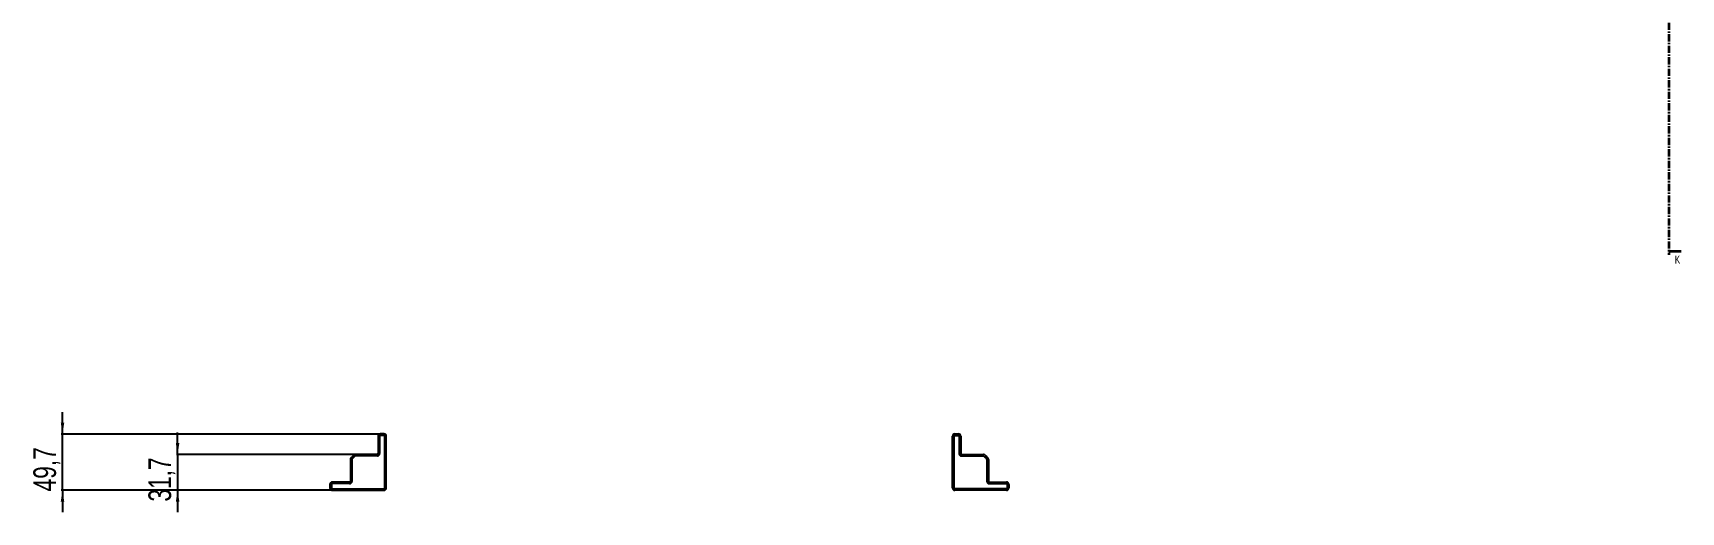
# Model space of a CAD drawing. Header units: millimetres. Extents: x -199 to 3457, y -2247 to 1507.
# Drawn here: x -198 to 1257, y -1331 to -908 of the extents above; entities that cross this region are included whole.
import ezdxf

# ---------------------------------------------------------------- set-up
doc = ezdxf.new("R2010")
doc.units = ezdxf.units.MM
doc.linetypes.add('CENTER', pattern=[10.16, 6.35, -1.27, 1.27, -1.27])
doc.layers.add('FORMAT', color=7, linetype='Continuous')
doc.styles.add('SLDTEXTSTYLE0', font='TXT', dxfattribs={"width": 0.75})
doc.dimstyles.new('SLDDIMSTYLE1', dxfattribs={"dimtxt": 20, "dimasz": 10, "dimexe": 0, "dimexo": 0.0625, "dimgap": 5, "dimtad": 2, "dimdec": 1, "dimrnd": 1e-09, "dimzin": 12, "dimdsep": 46, "dimtxsty": 'SLDTEXTSTYLE0', "dimsah": 1, "dimcen": 0.09, "dimadec": 0, "dimazin": 3, "dimtfac": 1, "dimtmove": 0, "dimatfit": 0, "dimfxl": 0, "dimfrac": 2, "dimtolj": 1, "dimtzin": 12, "dimarcsym": 0})

# ---------------------------------------------------------------- blocks, each defined once
blk = doc.blocks.new('_D_5')
at = {"layer": 'FORMAT'}
for p, q in [((-172.2, -1261.8), (-172.2, -1242.5)), ((108.5, -1261.8), (-173.2, -1261.8)), ((-172.2, -1311.5), (-172.2, -1261.8)), ((66, -1311.5), (-173.2, -1311.5)), ((-172.2, -1311.5), (-172.2, -1330.7))]:
    blk.add_line(p, q, dxfattribs=at)
for points in [[(-172.2, -1261.8), (-170.6, -1251.8), (-173.7, -1251.8)], [(-172.2, -1311.5), (-173.7, -1321.5), (-170.6, -1321.5)]]:
    blk.add_solid(points, dxfattribs=at)
at = {"layer": 'FORMAT', "insert": (-197.9, -1312.5), "char_height": 20, "attachment_point": 1, "rotation": 90, "style": 'SLDTEXTSTYLE0'}
blk.add_mtext('49,7', dxfattribs=at)
blk = doc.blocks.new('_D_6')
at = {"layer": 'FORMAT'}
for p, q in [((-70.5, -1279.8), (-70.5, -1260.5)), ((86.4, -1279.8), (-71.5, -1279.8)), ((-70.5, -1279.8), (-70.5, -1311.5)), ((66, -1311.5), (-71.5, -1311.5)), ((-70.5, -1311.5), (-70.5, -1330.7))]:
    blk.add_line(p, q, dxfattribs=at)
for points in [[(-70.5, -1279.8), (-69, -1269.8), (-72.1, -1269.8)], [(-70.5, -1311.5), (-72.1, -1321.5), (-69, -1321.5)]]:
    blk.add_solid(points, dxfattribs=at)
at = {"layer": 'FORMAT', "insert": (-96.3, -1321.5), "char_height": 20, "attachment_point": 1, "rotation": 90, "style": 'SLDTEXTSTYLE0'}
blk.add_mtext('31,7', dxfattribs=at)

msp = doc.modelspace()

# ---------------------------------------------------------------- linework, layer by layer
at = {"color": 7, "linetype": 'CENTER', "lineweight": 35}
msp.add_line((1246.28, 1499.09), (1246.28, -1103.67), dxfattribs=at)
at = {"color": 7, "linetype": 'Continuous', "lineweight": 35}
msp.add_line((1256.92, -1100.67), (1246.28, -1100.67), dxfattribs=at)
at = {"color": 7, "linetype": 'Continuous', "lineweight": 25}
for p, q in [((106.48, -1263.77), (106.48, -1279.12)), ((107.83, -1263.77), (107.83, -1279.12)), ((111.68, -1261.77), (108.48, -1261.77)), ((111.68, -1263.12), (108.48, -1263.12)), ((112.33, -1309.47), (112.33, -1263.77)), ((113.68, -1309.47), (113.68, -1263.77)), ((613.68, -1309.47), (613.68, -1263.77)), ((615.03, -1309.47), (615.03, -1263.77)), ((615.68, -1261.77), (618.88, -1261.77)), ((615.68, -1263.12), (618.88, -1263.12)), ((619.53, -1263.77), (619.53, -1279.12)), ((620.88, -1263.77), (620.88, -1279.12)), ((85.01, -1280.36), (83.8, -1281.56)), ((105.83, -1279.77), (86.42, -1279.77)), ((621.53, -1279.77), (640.93, -1279.77)), ((642.34, -1280.36), (643.55, -1281.56)), ((81.98, -1284.22), (81.98, -1303.62)), ((83.77, -1281.6), (82.56, -1282.8)), ((83.33, -1284.22), (83.33, -1303.62)), ((84.72, -1282.55), (83.52, -1283.76)), ((84.72, -1282.55), (83.77, -1281.6)), ((83.8, -1281.56), (84.76, -1282.52)), ((85.96, -1281.31), (84.76, -1282.52)), ((105.83, -1281.12), (86.42, -1281.12)), ((621.53, -1281.12), (640.93, -1281.12)), ((641.39, -1281.31), (642.59, -1282.52)), ((643.55, -1281.56), (642.59, -1282.52)), ((642.63, -1282.55), (643.58, -1281.6)), ((642.63, -1282.55), (643.84, -1283.76)), ((643.58, -1281.6), (644.79, -1282.8)), ((644.03, -1284.22), (644.03, -1303.62)), ((645.38, -1284.22), (645.38, -1303.62)), ((63.98, -1306.27), (63.98, -1309.47)), ((65.33, -1306.27), (65.33, -1309.47)), ((81.33, -1304.27), (65.98, -1304.27)), ((81.33, -1305.62), (65.98, -1305.62)), ((646.03, -1304.27), (661.38, -1304.27)), ((646.03, -1305.62), (661.38, -1305.62)), ((662.03, -1306.27), (662.03, -1309.47)), ((663.38, -1306.27), (663.38, -1309.47)), ((65.98, -1310.12), (111.68, -1310.12)), ((65.98, -1311.47), (111.68, -1311.47)), ((661.38, -1310.12), (615.68, -1310.12)), ((661.38, -1311.47), (615.68, -1311.47))]:
    msp.add_line(p, q, dxfattribs=at)
for centre, radius, start, end in [((108.48, -1263.77), 2, 90, 180), ((108.48, -1263.77), 0.65, 90, 180), ((111.68, -1263.77), 2, 0, 90), ((111.68, -1263.77), 0.65, 0, 90), ((615.68, -1263.77), 2, 90, 180), ((615.68, -1263.77), 0.65, 90, 180), ((618.88, -1263.77), 2, 0, 90), ((618.88, -1263.77), 0.65, 0, 90), ((86.42, -1281.77), 2, 90, 135), ((105.83, -1279.12), 2, 270, 0), ((105.83, -1279.12), 0.65, 270, 0), ((621.53, -1279.12), 2, 180, 270), ((621.53, -1279.12), 0.65, 180, 270), ((640.93, -1281.77), 2, 45, 90), ((83.98, -1284.22), 2, 135, 180), ((83.98, -1284.22), 0.65, 135, 180), ((86.42, -1281.77), 0.65, 90, 135), ((640.93, -1281.77), 0.65, 45, 90), ((643.38, -1284.22), 0.65, 0, 45), ((643.38, -1284.22), 2, 0, 45), ((65.98, -1306.27), 2, 90, 180), ((65.98, -1309.47), 2, 180, 270), ((65.98, -1306.27), 0.65, 90, 180), ((65.98, -1309.47), 0.65, 180, 270), ((81.33, -1303.62), 2, 270, 0), ((81.33, -1303.62), 0.65, 270, 0), ((111.68, -1309.47), 0.65, 270, 0), ((111.68, -1309.47), 2, 270, 0), ((615.68, -1309.47), 2, 180, 270), ((615.68, -1309.47), 0.65, 180, 270), ((646.03, -1303.62), 2, 180, 270), ((646.03, -1303.62), 0.65, 180, 270), ((661.38, -1306.27), 2, 0, 90), ((661.38, -1306.27), 0.65, 0, 90), ((661.38, -1309.47), 2, 270, 0), ((661.38, -1309.47), 0.65, 270, 0)]:
    msp.add_arc(centre, radius, start, end, dxfattribs=at)
at = {"color": 7, "linetype": 'Continuous', "lineweight": 35}
msp.add_solid([(1246.28, -1100.67), (1253.28, -1101.79), (1253.28, -1099.55)], dxfattribs=at)

# ---------------------------------------------------------------- texts
at = {"color": 7, "linetype": 'Continuous', "insert": (1251.41, -1104.3), "char_height": 7, "attachment_point": 1, "style": 'SLDTEXTSTYLE0'}
msp.add_mtext('K', dxfattribs=at)

# ---------------------------------------------------------------- dimensions: what is measured, and where the dimension line sits
at = {"layer": 'FORMAT'}
for base, p1, p2, picture, middle in [((-172.17, -1261.77), (65.98, -1311.47), (108.48, -1261.77), '_D_5', (-172.17, -1286.62)), ((-70.54, -1311.47), (86.42, -1279.77), (65.98, -1311.47), '_D_6', (-70.54, -1295.62))]:
    dim = msp.add_linear_dim(base=base, p1=p1, p2=p2, angle=90, dimstyle='SLDDIMSTYLE1', dxfattribs=at)
    dim.commit()
    dim.dimension.update_dxf_attribs({"geometry": picture, "text_midpoint": middle, "dimtype": 160})

doc.saveas('drawing.dxf')
